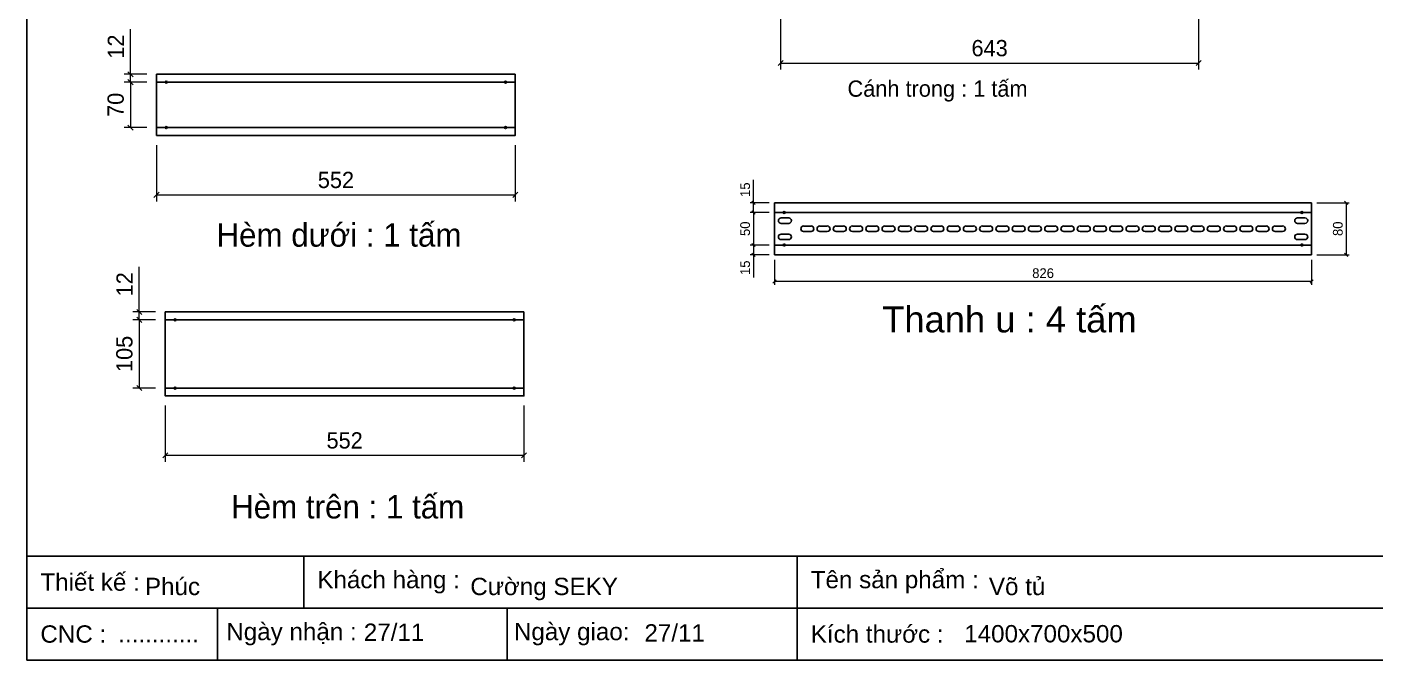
# Model space of a CAD drawing. Header units: millimetres. Extents: x 0 to 3953, y 0 to 2795.
# Drawn here: x 0 to 2073, y 0 to 974 of the extents above; entities that cross this region are included whole.
import ezdxf

# ---------------------------------------------------------------- set-up
doc = ezdxf.new("R2010")
doc.units = ezdxf.units.MM
doc.layers.add('CNC', color=7, linetype='Continuous')
doc.layers.add('DIM', color=253, linetype='Continuous')
doc.styles.add('Arial', font='arial.ttf')
doc.dimstyles.new('Dim-15', dxfattribs={"dimtxt": 15, "dimasz": 5, "dimexe": 5, "dimexo": 8, "dimgap": 5, "dimtad": 1, "dimdec": 0, "dimtxsty": 'Standard', "dimblk": 'OBLIQUE', "dimcen": 10, "dimclrd": 5, "dimclre": 5, "dimclrt": 3, "dimazin": 3, "dimtfac": 1, "dimtdec": 0, "dimtmove": 0, "dimatfit": 3, "dimldrblk": 'OBLIQUE', "dimlwd": 9, "dimlwe": 9})
doc.dimstyles.new('Dim-25', dxfattribs={"dimtxt": 25, "dimasz": 8, "dimexe": 10, "dimexo": 15, "dimgap": 10, "dimtad": 1, "dimdec": 0, "dimtxsty": 'Standard', "dimblk": 'OBLIQUE', "dimcen": 10, "dimclrd": 5, "dimclre": 5, "dimclrt": 3, "dimazin": 3, "dimtfac": 1, "dimtdec": 0, "dimtmove": 0, "dimatfit": 3, "dimldrblk": 'OBLIQUE', "dimlwd": 9, "dimlwe": 9})

# ---------------------------------------------------------------- blocks, each defined once
blk = doc.blocks.new('KHUNG CHUẨN')
at = {"color": 7}
for p, q in [((19889.2, -28535.2), (16919.2, -28535.2)), ((17239.2, -28535.2), (17239.2, -28595.2)), ((17809.2, -28535.2), (17809.2, -28655.2)), ((18939.2, -28595.2), (16919.2, -28595.2)), ((17139.2, -28595.2), (17139.2, -28655.2)), ((17474.2, -28595.2), (17474.2, -28655.2))]:
    blk.add_line(p, q, dxfattribs=at)
blk.add_lwpolyline([(16919.2, -26555.2), (19889.2, -26555.2), (19889.2, -28655.2), (16919.2, -28655.2)], close=True, dxfattribs=at)
at = {"color": 2, "char_height": 20, "attachment_point": 4, "style": 'Arial'}
for s, insert, width in [('  Thiết kế :', (16919.2, -28565.2), 917.634), ('  Khách hàng :', (17239.2, -28565.2), 917.634), ('  Tên sản phẩm :', (17809.2, -28565.2), 917.634), ('  CNC :', (16919.2, -28625.2), 917.634), ('  Ngày nhận :', (17134, -28625.2), 556.651), ('  Ngày giao:', (17466.3, -28625.2), 556.651), ('  Kích thước :', (17809.2, -28625.2), 917.634)]:
    blk.add_mtext(s, dxfattribs=dict(at, insert=insert, width=width))
at = {"color": 3, "style": 'Arial'}
for tag, p in [('#01', (17055.6, -28580.1)), ('#02', (17431.4, -28580.1)), ('#03', (18030.6, -28580.1)), ('#08', (18751.7, -28580.1)), ('#10', (19064.8, -28580.1)), ('#11', (19060.3, -28625.7)), ('#12', (19806.5, -28628.9)), ('#04', (17024.8, -28634.6)), ('#05', (17308.5, -28633)), ('#06', (17632.7, -28633.7)), ('#07', (18002, -28634.7)), ('#09', (18753.8, -28632.6))]:
    blk.add_attdef(tag, p, '', height=20, dxfattribs=at)
blk = doc.blocks.new('*D18')
at = {"color": 0, "linetype": 'ByBlock', "lineweight": -2}
for p, q in [((1162.9, 922.3), (1154.9, 914.3)), ((1797.7, 914.3), (1805.7, 922.3))]:
    blk.add_line(p, q, dxfattribs=at)
at = {"layer": 'Defpoints', "color": 0, "transparency": 16777216}
for p in [(1158.9, 1017.6), (1801.7, 1017.6), (1801.7, 918.3)]:
    blk.add_point(p, dxfattribs=at)
at = {"layer": 'DIM', "color": 5, "lineweight": 9, "transparency": 16777216}
for p, q in [((1158.9, 1002.6), (1158.9, 908.3)), ((1801.7, 1002.6), (1801.7, 908.3)), ((1158.9, 918.3), (1801.7, 918.3))]:
    blk.add_line(p, q, dxfattribs=at)
at = {"layer": 'DIM', "color": 3, "transparency": 16777216, "insert": (1480.3, 941.1), "char_height": 25, "attachment_point": 5}
blk.add_mtext('643', dxfattribs=at)
blk = doc.blocks.new('_Oblique')
at = {"color": 0, "linetype": 'ByBlock', "lineweight": -2}
blk.add_line((-0.5, -0.5), (0.5, 0.5), dxfattribs=at)
blk = doc.blocks.new('f3daunguoc')
at = {"layer": 'CNC', "color": 2, "lineweight": -3}
blk.add_circle((0, 0), 1.5, dxfattribs=at)
blk = doc.blocks.new('*D23')
at = {"color": 0, "linetype": 'ByBlock', "lineweight": -2}
for p, q in [((155.3, 905), (163.3, 897)), ((163.3, 885), (155.3, 893))]:
    blk.add_line(p, q, dxfattribs=at)
at = {"layer": 'Defpoints', "color": 0, "transparency": 16777216}
for p in [(159.3, 901), (199.3, 901), (199.3, 889)]:
    blk.add_point(p, dxfattribs=at)
at = {"layer": 'DIM', "color": 5, "lineweight": 9, "transparency": 16777216}
for p, q in [((159.3, 901), (159.3, 970.2)), ((184.3, 901), (149.3, 901)), ((159.3, 889), (159.3, 901)), ((184.3, 889), (149.3, 889)), ((159.3, 889), (159.3, 881))]:
    blk.add_line(p, q, dxfattribs=at)
at = {"layer": 'DIM', "color": 3, "transparency": 16777216, "insert": (136.7, 943.6), "char_height": 25, "attachment_point": 5, "rotation": 90}
blk.add_mtext('12', dxfattribs=at)
blk = doc.blocks.new('*D24')
at = {"color": 0, "linetype": 'ByBlock', "lineweight": -2}
for p, q in [((163.3, 885), (155.3, 893)), ((155.3, 823), (163.3, 815))]:
    blk.add_line(p, q, dxfattribs=at)
at = {"layer": 'Defpoints', "color": 0, "transparency": 16777216}
for p in [(199.3, 889), (159.3, 819), (199.3, 819)]:
    blk.add_point(p, dxfattribs=at)
at = {"layer": 'DIM', "color": 5, "lineweight": 9, "transparency": 16777216}
for p, q in [((184.3, 889), (149.3, 889)), ((159.3, 889), (159.3, 819)), ((184.3, 819), (149.3, 819))]:
    blk.add_line(p, q, dxfattribs=at)
at = {"layer": 'DIM', "color": 3, "transparency": 16777216, "insert": (136.5, 854), "char_height": 25, "attachment_point": 5, "rotation": 90}
blk.add_mtext('70', dxfattribs=at)
blk = doc.blocks.new('*D25')
at = {"color": 0, "linetype": 'ByBlock', "lineweight": -2}
for p, q in [((203.3, 719.5), (195.3, 711.5)), ((746.9, 711.5), (754.9, 719.5))]:
    blk.add_line(p, q, dxfattribs=at)
at = {"layer": 'Defpoints', "color": 0, "transparency": 16777216}
for p in [(199.3, 807), (750.9, 807), (750.9, 715.5)]:
    blk.add_point(p, dxfattribs=at)
at = {"layer": 'DIM', "color": 5, "lineweight": 9, "transparency": 16777216}
for p, q in [((199.3, 792), (199.3, 705.5)), ((750.9, 792), (750.9, 705.5)), ((199.3, 715.5), (750.9, 715.5))]:
    blk.add_line(p, q, dxfattribs=at)
at = {"layer": 'DIM', "color": 3, "transparency": 16777216, "insert": (475.1, 738.3), "char_height": 25, "attachment_point": 5}
blk.add_mtext('552', dxfattribs=at)
blk = doc.blocks.new('*D26')
at = {"color": 0, "linetype": 'ByBlock', "lineweight": -2}
for p, q in [((168.7, 539.4), (176.7, 531.4)), ((176.7, 519.4), (168.7, 527.4))]:
    blk.add_line(p, q, dxfattribs=at)
at = {"layer": 'Defpoints', "color": 0, "transparency": 16777216}
for p in [(172.7, 535.4), (212.7, 535.4), (212.7, 523.4)]:
    blk.add_point(p, dxfattribs=at)
at = {"layer": 'DIM', "color": 5, "lineweight": 9, "transparency": 16777216}
for p, q in [((172.7, 535.4), (172.7, 604.6)), ((197.7, 535.4), (162.7, 535.4)), ((197.7, 523.4), (162.7, 523.4)), ((172.7, 523.4), (172.7, 535.4)), ((172.7, 523.4), (172.7, 515.4))]:
    blk.add_line(p, q, dxfattribs=at)
at = {"layer": 'DIM', "color": 3, "transparency": 16777216, "insert": (150.1, 578), "char_height": 25, "attachment_point": 5, "rotation": 90}
blk.add_mtext('12', dxfattribs=at)
blk = doc.blocks.new('*D27')
at = {"color": 0, "linetype": 'ByBlock', "lineweight": -2}
for p, q in [((176.7, 519.4), (168.7, 527.4)), ((168.7, 422.4), (176.7, 414.4))]:
    blk.add_line(p, q, dxfattribs=at)
at = {"layer": 'Defpoints', "color": 0, "transparency": 16777216}
for p in [(212.7, 523.4), (172.7, 418.4), (212.7, 418.4)]:
    blk.add_point(p, dxfattribs=at)
at = {"layer": 'DIM', "color": 5, "lineweight": 9, "transparency": 16777216}
for p, q in [((197.7, 523.4), (162.7, 523.4)), ((172.7, 523.4), (172.7, 418.4)), ((197.7, 418.4), (162.7, 418.4))]:
    blk.add_line(p, q, dxfattribs=at)
at = {"layer": 'DIM', "color": 3, "transparency": 16777216, "insert": (149.9, 470.9), "char_height": 25, "attachment_point": 5, "rotation": 90}
blk.add_mtext('105', dxfattribs=at)
blk = doc.blocks.new('*D28')
at = {"color": 0, "linetype": 'ByBlock', "lineweight": -2}
for p, q in [((216.7, 318.9), (208.7, 310.9)), ((760.3, 310.9), (768.3, 318.9))]:
    blk.add_line(p, q, dxfattribs=at)
at = {"layer": 'Defpoints', "color": 0, "transparency": 16777216}
for p in [(212.7, 406.4), (764.3, 406.4), (764.3, 314.9)]:
    blk.add_point(p, dxfattribs=at)
at = {"layer": 'DIM', "color": 5, "lineweight": 9, "transparency": 16777216}
for p, q in [((212.7, 391.4), (212.7, 304.9)), ((764.3, 391.4), (764.3, 304.9)), ((212.7, 314.9), (764.3, 314.9))]:
    blk.add_line(p, q, dxfattribs=at)
at = {"layer": 'DIM', "color": 3, "transparency": 16777216, "insert": (488.5, 337.7), "char_height": 25, "attachment_point": 5}
blk.add_mtext('552', dxfattribs=at)
blk = doc.blocks.new('*D31')
at = {"color": 0, "linetype": 'ByBlock', "lineweight": -2}
for p, q in [((1152, 584.9), (1147, 579.9)), ((1973, 579.9), (1978, 584.9))]:
    blk.add_line(p, q, dxfattribs=at)
at = {"layer": 'Defpoints', "color": 0, "transparency": 16777216}
for p in [(1149.5, 623.4), (1975.5, 623.4), (1149.5, 582.4)]:
    blk.add_point(p, dxfattribs=at)
at = {"layer": 'DIM', "color": 5, "lineweight": 9, "transparency": 16777216}
for p, q in [((1149.5, 615.4), (1149.5, 577.4)), ((1975.5, 615.4), (1975.5, 577.4)), ((1975.5, 582.4), (1149.5, 582.4))]:
    blk.add_line(p, q, dxfattribs=at)
at = {"layer": 'DIM', "color": 3, "transparency": 16777216, "insert": (1562.5, 595), "char_height": 15, "attachment_point": 5}
blk.add_mtext('826', dxfattribs=at)
blk = doc.blocks.new('*D32')
at = {"color": 0, "linetype": 'ByBlock', "lineweight": -2}
for p, q in [((2030.9, 700.9), (2025.9, 705.9)), ((2025.9, 625.9), (2030.9, 620.9))]:
    blk.add_line(p, q, dxfattribs=at)
at = {"layer": 'Defpoints', "color": 0, "transparency": 16777216}
for p in [(1975.5, 703.4), (1975.5, 623.4), (2028.4, 623.4)]:
    blk.add_point(p, dxfattribs=at)
at = {"layer": 'DIM', "color": 5, "lineweight": 9, "transparency": 16777216}
for p, q in [((1983.5, 703.4), (2033.4, 703.4)), ((2028.4, 703.4), (2028.4, 623.4)), ((1983.5, 623.4), (2033.4, 623.4))]:
    blk.add_line(p, q, dxfattribs=at)
at = {"layer": 'DIM', "color": 3, "transparency": 16777216, "insert": (2015.8, 663.4), "char_height": 15, "attachment_point": 5, "rotation": 90}
blk.add_mtext('80', dxfattribs=at)
blk = doc.blocks.new('*D33')
at = {"color": 0, "linetype": 'ByBlock', "lineweight": -2}
for p, q in [((1119.6, 685.9), (1114.6, 690.9)), ((1114.6, 640.9), (1119.6, 635.9))]:
    blk.add_line(p, q, dxfattribs=at)
at = {"layer": 'Defpoints', "color": 0, "transparency": 16777216}
for p in [(1149.5, 688.4), (1117.1, 638.4), (1149.5, 638.4)]:
    blk.add_point(p, dxfattribs=at)
at = {"layer": 'DIM', "color": 5, "lineweight": 9, "transparency": 16777216}
for p, q in [((1141.5, 688.4), (1112.1, 688.4)), ((1117.1, 688.4), (1117.1, 638.4)), ((1141.5, 638.4), (1112.1, 638.4))]:
    blk.add_line(p, q, dxfattribs=at)
at = {"layer": 'DIM', "color": 3, "transparency": 16777216, "insert": (1104.4, 663.4), "char_height": 15, "attachment_point": 5, "rotation": 90}
blk.add_mtext('50', dxfattribs=at)
blk = doc.blocks.new('*D34')
at = {"color": 0, "linetype": 'ByBlock', "lineweight": -2}
for p, q in [((1119.6, 700.9), (1114.6, 705.9)), ((1114.6, 690.9), (1119.6, 685.9))]:
    blk.add_line(p, q, dxfattribs=at)
at = {"layer": 'Defpoints', "color": 0, "transparency": 16777216}
for p in [(1117.1, 703.4), (1149.5, 703.4), (1149.5, 688.4)]:
    blk.add_point(p, dxfattribs=at)
at = {"layer": 'DIM', "color": 5, "lineweight": 9, "transparency": 16777216}
for p, q in [((1117.1, 703.4), (1117.1, 738.6)), ((1141.5, 703.4), (1112.1, 703.4)), ((1141.5, 688.4), (1112.1, 688.4)), ((1117.1, 688.4), (1117.1, 703.4))]:
    blk.add_line(p, q, dxfattribs=at)
at = {"layer": 'DIM', "color": 3, "transparency": 16777216, "insert": (1104.4, 723.5), "char_height": 15, "attachment_point": 5, "rotation": 90}
blk.add_mtext('15', dxfattribs=at)
blk = doc.blocks.new('*D35')
at = {"color": 0, "linetype": 'ByBlock', "lineweight": -2}
for p, q in [((1119.6, 635.9), (1114.6, 640.9)), ((1114.6, 625.9), (1119.6, 620.9))]:
    blk.add_line(p, q, dxfattribs=at)
at = {"layer": 'Defpoints', "color": 0, "transparency": 16777216}
for p in [(1117.1, 623.4), (1149.5, 638.4), (1149.5, 623.4)]:
    blk.add_point(p, dxfattribs=at)
at = {"layer": 'DIM', "color": 5, "lineweight": 9, "transparency": 16777216}
for p, q in [((1141.5, 638.4), (1112.1, 638.4)), ((1141.5, 623.4), (1112.1, 623.4)), ((1117.1, 638.4), (1117.1, 623.4)), ((1117.1, 623.4), (1117.1, 588.3))]:
    blk.add_line(p, q, dxfattribs=at)
at = {"layer": 'DIM', "color": 3, "transparency": 16777216, "insert": (1104.4, 603.4), "char_height": 15, "attachment_point": 5, "rotation": 90}
blk.add_mtext('15', dxfattribs=at)
blk = doc.blocks.new('ovan8.5x20')
at = {"layer": 'CNC', "color": 2, "lineweight": -3}
for p, q in [((5.7, 4.2), (-5.8, 4.2)), ((-5.8, -4.2), (5.7, -4.2))]:
    blk.add_line(p, q, dxfattribs=at)
for centre, start, end in [((-5.8, 0), 90, 270), ((5.7, 0), 270, 90)]:
    blk.add_arc(centre, 4.25, start, end, dxfattribs=at)

msp = doc.modelspace()

# ---------------------------------------------------------------- linework, layer by layer
at = {"color": 7}
for p, q in [((199.3, 901), (750.9, 901)), ((199.3, 889), (750.9, 889)), ((199.3, 819), (750.9, 819)), ((199.3, 807), (750.9, 807)), ((1149.5, 703.4), (1975.5, 703.4)), ((1149.5, 623.4), (1149.5, 703.4)), ((1149.5, 688.4), (1975.5, 688.4)), ((1975.5, 703.4), (1975.5, 623.4)), ((1975.5, 638.4), (1149.5, 638.4)), ((1975.5, 623.4), (1149.5, 623.4)), ((212.7, 535.4), (764.3, 535.4)), ((212.7, 523.4), (764.3, 523.4)), ((212.7, 418.4), (764.3, 418.4)), ((212.7, 406.4), (764.3, 406.4))]:
    msp.add_line(p, q, dxfattribs=at)
for points in [[(750.9, 901), (750.9, 807), (199.3, 807), (199.3, 901)], [(764.3, 535.4), (764.3, 406.4), (212.7, 406.4), (212.7, 535.4)]]:
    msp.add_lwpolyline(points, close=True)

# ---------------------------------------------------------------- block references
at = {"color": 3}
ref = msp.add_blockref('KHUNG CHUẨN', (-22519.5, 38140), dxfattribs=dict(at, xscale=1.331000000005587, yscale=1.331000000005587, zscale=1.331000000005587))
ref.add_attrib('#03', 'Võ tủ', (1479.2, 99.9), dxfattribs={"color": 3, "height": 26.62, "style": 'Arial'})
ref.add_attrib('#07', '1400x700x500', (1441.2, 27.2), dxfattribs={"color": 3, "height": 26.62, "style": 'Arial'})
ref.add_attrib('#02', 'Cường SEKY', (681.7, 99.9), dxfattribs={"color": 3, "height": 26.62, "style": 'Arial'})
ref.add_attrib('#05', '27/11', (518, 29.5), dxfattribs={"color": 3, "height": 26.62, "style": 'Arial'})
ref.add_attrib('#06', '27/11', (949.5, 28.5), dxfattribs={"color": 3, "height": 26.62, "style": 'Arial'})
ref.add_attrib('#01', 'Phúc', (181.4, 99.9), dxfattribs={"color": 3, "height": 26.62, "style": 'Arial'})
ref.add_attrib('#04', '............', (140.4, 27.3), dxfattribs={"color": 3, "height": 26.62, "style": 'Arial'})
at = {"lineweight": -3, "rotation": 270}
for p in [(214.3, 889), (214.3, 819), (1164.5, 688.4), (1164.5, 638.4), (227.7, 523.4), (227.7, 418.4)]:
    msp.add_blockref('f3daunguoc', p, dxfattribs=at)
at = {"lineweight": -3, "xscale": -1, "rotation": 90}
for p in [(735.9, 889), (735.9, 819), (1960.5, 688.4), (1960.5, 638.4), (749.3, 523.4), (749.3, 418.4)]:
    msp.add_blockref('f3daunguoc', p, dxfattribs=at)
at = {"layer": 'CNC', "lineweight": -3, "rotation": 180}
for p in [(1165.5, 675.9), (1600, 663.4), (1625, 663.4), (1650, 663.4), (1675, 663.4), (1700, 663.4), (1725, 663.4), (1750, 663.4), (1775, 663.4), (1800, 663.4), (1825, 663.4), (1850, 663.4), (1875, 663.4), (1900, 663.4), (1925, 663.4), (1165.5, 650.9)]:
    msp.add_blockref('ovan8.5x20', p, dxfattribs=at)
at = {"layer": 'CNC', "lineweight": -3, "xscale": -1, "rotation": 180}
for p in [(1200, 663.4), (1225, 663.4), (1250, 663.4), (1275, 663.4), (1300, 663.4), (1325, 663.4), (1350, 663.4), (1375, 663.4), (1400, 663.4), (1425, 663.4), (1450, 663.4), (1475, 663.4), (1500, 663.4), (1525, 663.4), (1550, 663.4), (1575, 663.4), (1959.5, 675.9), (1959.5, 650.9)]:
    msp.add_blockref('ovan8.5x20', p, dxfattribs=at)

# ---------------------------------------------------------------- texts
at = {"color": 2, "attachment_point": 5}
for s, insert, char_height, width in [('Cánh trong : 1 tấm', (1400.2, 875.2), 25, 1320.319), ('Hèm dưới : 1 tấm', (479.8, 653.6), 36, 775), ('Hèm trên : 1 tấm', (493.2, 235.5), 36, 775)]:
    msp.add_mtext(s, dxfattribs=dict(at, insert=insert, char_height=char_height, width=width))
at = {"color": 7, "insert": (1510.7, 523.7), "char_height": 40, "width": 846.161, "attachment_point": 5, "style": 'Arial'}
msp.add_mtext('Thanh u : 4 tấm', dxfattribs=at)

# ---------------------------------------------------------------- dimensions: what is measured, and where the dimension line sits
at = {"layer": 'DIM', "color": 2}
dim = msp.add_linear_dim(base=(1801.7, 918.3), p1=(1158.9, 1017.6), p2=(1801.7, 1017.6), dimstyle='Dim-25', dxfattribs=at)
dim.commit()
dim.dimension.update_dxf_attribs({"geometry": '*D18', "text_midpoint": (1480.3, 941.1)})
at = {"layer": 'DIM'}
for base, p1, p2, angle, picture, middle in [((159.3, 901), (199.3, 889), (199.3, 901), 90, '*D23', (136.7, 943.6)), ((159.3, 819), (199.3, 889), (199.3, 819), 90, '*D24', (136.5, 854)), ((750.9, 715.5), (199.3, 807), (750.9, 807), 180, '*D25', (475.1, 738.3)), ((172.7, 535.4), (212.7, 523.4), (212.7, 535.4), 90, '*D26', (150.1, 578)), ((172.7, 418.4), (212.7, 523.4), (212.7, 418.4), 90, '*D27', (149.9, 470.9)), ((764.3, 314.9), (212.7, 406.4), (764.3, 406.4), 180, '*D28', (488.5, 337.7))]:
    dim = msp.add_linear_dim(base=base, p1=p1, p2=p2, angle=angle, dimstyle='Dim-25', dxfattribs=at)
    dim.commit()
    dim.dimension.update_dxf_attribs({"geometry": picture, "text_midpoint": middle})
at = {"layer": 'DIM', "color": 7}
for base, p1, p2, picture, middle in [((1117.1, 703.4), (1149.5, 688.4), (1149.5, 703.4), '*D34', (1104.4, 723.5)), ((2028.4, 623.4), (1975.5, 703.4), (1975.5, 623.4), '*D32', (2015.8, 663.4)), ((1117.1, 638.4), (1149.5, 688.4), (1149.5, 638.4), '*D33', (1104.4, 663.4)), ((1117.1, 623.4), (1149.5, 638.4), (1149.5, 623.4), '*D35', (1104.4, 603.4))]:
    dim = msp.add_linear_dim(base=base, p1=p1, p2=p2, angle=90, dimstyle='Dim-15', dxfattribs=at)
    dim.commit()
    dim.dimension.update_dxf_attribs({"geometry": picture, "text_midpoint": middle})
dim = msp.add_linear_dim(base=(1149.5, 582.4), p1=(1975.5, 623.4), p2=(1149.5, 623.4), dimstyle='Dim-15', dxfattribs=at)
dim.commit()
dim.dimension.update_dxf_attribs({"geometry": '*D31', "text_midpoint": (1562.5, 595)})

doc.saveas('drawing.dxf')
